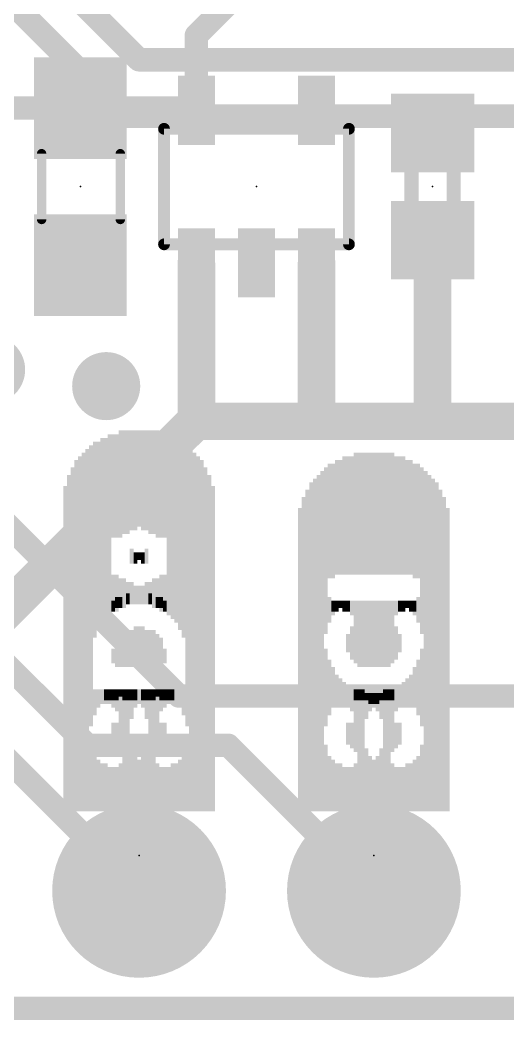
# Model space of a CAD drawing. Extents: x -23 to 84, y -20 to 26.
# Drawn here: x 10.14 to 15.42, y -0.13 to 10.69 of the extents above; entities that cross this region are included whole.
import ezdxf

# ---------------------------------------------------------------- set-up
doc = ezdxf.new("R2010")
doc.units = 0
for name, color, linetype in [('1', 12, 'CONTINUOUS'), ('16', 132, 'CONTINUOUS'), ('17', 110, 'CONTINUOUS'), ('18', 110, 'CONTINUOUS'), ('20', 53, 'CONTINUOUS'), ('21', 41, 'CONTINUOUS'), ('22', 40, 'CONTINUOUS'), ('23', 53, 'CONTINUOUS'), ('24', 53, 'CONTINUOUS'), ('51', 53, 'CONTINUOUS')]:
    doc.layers.add(name, color=color, linetype=linetype)

# ---------------------------------------------------------------- blocks, each defined once
blk = doc.blocks.new('RECT')
blk.add_solid([(-0.5, -0.5), (0.5, -0.5), (-0.5, 0.5), (0.5, 0.5)])
blk = doc.blocks.new('ROUNDP')
at = {"const_width": 0.5}
blk.add_lwpolyline([(0, -0.25, 1), (0, 0.25, 1), (0, -0.25)], format="xyb", dxfattribs=at)
blk = doc.blocks.new('ROUNDV')
at = {"const_width": 0.5}
blk.add_lwpolyline([(0, -0.25, 1), (0, 0.25, 1), (0, -0.25)], format="xyb", dxfattribs=at)

msp = doc.modelspace()

# ---------------------------------------------------------------- linework, layer by layer
at = {"layer": '1'}
for points, const_width in [([(12.05, 10.526), (12.7, 11.176)], 0.254), ([(12.05, 9.715), (12.05, 10.526)], 0.254), ([(9.8295, 9.74), (10.795, 9.74)], 0.254), ([(12.025, 9.74), (10.795, 9.74)], 0.254), ([(12.05, 9.715), (12.025, 9.74)], 0.254), ([(14.605, 8.31), (14.605, 6.35)], 0.4064), ([(12.05, 8.065), (12.05, 6.3604)], 0.4064), ([(13.35, 8.065), (13.35, 6.365)], 0.4064), ([(12.0396, 6.35), (8.89, 3.2004)], 0.4064), ([(12.05, 6.3604), (12.0396, 6.35)], 0.4064), ([(13.335, 6.35), (12.0396, 6.35)], 0.4064), ([(13.35, 6.365), (13.335, 6.35)], 0.4064), ([(14.605, 6.35), (13.335, 6.35)], 0.4064), ([(16.51, 6.35), (14.605, 6.35)], 0.4064), ([(0, 0), (25.4, 0)], 0.254)]:
    msp.add_lwpolyline(points, dxfattribs=dict(at, const_width=const_width))
for points, const_width in [([(12.1135, 10.526, 1), (11.9865, 10.526)], 0.127), ([(12.0051, 10.5709, 1), (12.0949, 10.4811)], 0.127), ([(10.795, 9.8035, 1), (10.795, 9.6765)], 0.127), ([(10.795, 9.6765, 1), (10.795, 9.8035)], 0.127), ([(12.0699, 9.7849, 1), (11.9801, 9.6951)], 0.127), ([(12.025, 9.6765, 1), (12.025, 9.8035)], 0.127), ([(11.9865, 9.715, 1), (12.1135, 9.715)], 0.127), ([(12.0051, 9.6701, 1), (12.0949, 9.7599)], 0.127), ([(14.7066, 8.31, 1), (14.5034, 8.31)], 0.2032), ([(12.1516, 8.065, 1), (11.9484, 8.065)], 0.2032), ([(13.4516, 8.065, 1), (13.2484, 8.065)], 0.2032), ([(12.0396, 6.4516, 1), (12.0396, 6.2484)], 0.2032), ([(11.9678, 6.4218, 1), (12.1114, 6.2782)], 0.2032), ([(12.1114, 6.2782, 1), (11.9678, 6.4218)], 0.2032), ([(12.1218, 6.2886, 1), (11.9782, 6.4322)], 0.2032), ([(13.335, 6.4516, 1), (13.335, 6.2484)], 0.2032), ([(13.2632, 6.4218, 1), (13.4068, 6.2782)], 0.2032), ([(13.4218, 6.2932, 1), (13.2782, 6.4368)], 0.2032), ([(13.335, 6.2484, 1), (13.335, 6.4516)], 0.2032), ([(14.605, 6.4516, 1), (14.605, 6.2484)], 0.2032), ([(14.605, 6.2484, 1), (14.605, 6.4516)], 0.2032), ([(11.9484, 6.3604, 1), (12.1516, 6.3604)], 0.2032), ([(13.2484, 6.365, 1), (13.4516, 6.365)], 0.2032), ([(14.5034, 6.35, 1), (14.7066, 6.35)], 0.2032)]:
    msp.add_lwpolyline(points, format="xyb", dxfattribs=dict(at, const_width=const_width))
at = {"layer": '16', "const_width": 0.254}
for points in [[(11.43, 10.2616), (9.4996, 12.192)], [(11.2776, 9.652), (9.4742, 11.4554)], [(17.399, 10.2616), (11.43, 10.2616)], [(17.5768, 9.652), (11.2776, 9.652)], [(10.8712, 2.8448), (8.3058, 5.4102)], [(11.8618, 3.3782), (9.8295, 5.4105)], [(11.43, 1.27), (7.6962, 5.0038)], [(16.9418, 3.3782), (11.8618, 3.3782)], [(12.3952, 2.8448), (10.8712, 2.8448)], [(13.97, 1.27), (12.3952, 2.8448)], [(0, 0), (25.4, 0)]]:
    msp.add_lwpolyline(points, dxfattribs=at)
at = {"layer": '16', "const_width": 0.127}
for points in [[(11.43, 10.3251, 1), (11.43, 10.1981)], [(11.3851, 10.2167, 1), (11.4749, 10.3065)], [(11.2776, 9.7155, 1), (11.2776, 9.5885)], [(11.2327, 9.6071, 1), (11.3225, 9.6969)], [(11.8618, 3.4417, 1), (11.8618, 3.3147)], [(11.8169, 3.3333, 1), (11.9067, 3.4231)], [(10.8712, 2.9083, 1), (10.8712, 2.7813)], [(10.8263, 2.7999, 1), (10.9161, 2.8897)], [(12.4401, 2.8897, 1), (12.3503, 2.7999)], [(12.3952, 2.7813, 1), (12.3952, 2.9083)], [(11.3851, 1.2251, 1), (11.4749, 1.3149)], [(13.9251, 1.2251, 1), (14.0149, 1.3149)]]:
    msp.add_lwpolyline(points, format="xyb", dxfattribs=at)
at = {"layer": '20', "const_width": 0.2032}
msp.add_lwpolyline([(25.4, 0), (0, 0)], dxfattribs=at)
at = {"layer": '21', "const_width": 0.0635}
for points in [[(11.7, 9.5468, 1), (11.7, 9.4832)], [(11.7318, 9.515, 1), (11.6683, 9.515)], [(13.7318, 9.515, 1), (13.6683, 9.515)], [(13.7, 9.4832, 1), (13.7, 9.5468)], [(11.7, 8.2968, 1), (11.7, 8.2332)], [(11.6683, 8.265, 1), (11.7318, 8.265)], [(13.6683, 8.265, 1), (13.7318, 8.265)], [(13.7, 8.2332, 1), (13.7, 8.2968)]]:
    msp.add_lwpolyline(points, format="xyb", dxfattribs=at)
at = {"layer": '21', "const_width": 0.127}
for points in [[(11.7, 9.515), (13.7, 9.515)], [(11.7, 8.265), (11.7, 9.515)], [(13.7, 9.515), (13.7, 8.265)], [(11.7, 8.265), (13.7, 8.265)]]:
    msp.add_lwpolyline(points, dxfattribs=at)
at = {"layer": '23'}
for p in [(10.795, 8.89), (12.7, 8.89), (14.605, 8.89), (11.43, 1.651), (13.97, 1.651)]:
    msp.add_point(p, dxfattribs=at)
at = {"layer": '24'}
for p in [(11.43, 1.651), (13.97, 1.651)]:
    msp.add_point(p, dxfattribs=at)
at = {"layer": '51'}
for points, const_width in [([(11.7, 9.5468, 1), (11.7, 9.4832)], 0.0635), ([(11.7318, 9.515, 1), (11.6683, 9.515)], 0.0635), ([(13.7318, 9.515, 1), (13.6683, 9.515)], 0.0635), ([(13.7, 9.4832, 1), (13.7, 9.5468)], 0.0635), ([(10.4014, 9.246, 1), (10.3506, 9.246)], 0.0508), ([(11.2524, 9.246, 1), (11.2016, 9.246)], 0.0508), ([(14.4145, 9.1604, 1), (14.3383, 9.1604)], 0.0762), ([(14.8717, 9.1604, 1), (14.7955, 9.1604)], 0.0762), ([(14.3383, 8.6196, 1), (14.4145, 8.6196)], 0.0762), ([(14.7955, 8.6196, 1), (14.8717, 8.6196)], 0.0762), ([(10.3506, 8.534, 1), (10.4014, 8.534)], 0.0508), ([(11.2016, 8.534, 1), (11.2524, 8.534)], 0.0508), ([(11.7, 8.2968, 1), (11.7, 8.2332)], 0.0635), ([(11.7, 8.2968, 1), (11.7, 8.2332)], 0.0635), ([(11.6683, 8.265, 1), (11.7318, 8.265)], 0.0635), ([(13.6683, 8.265, 1), (13.7318, 8.265)], 0.0635), ([(13.7, 8.2332, 1), (13.7, 8.2968)], 0.0635), ([(13.7, 8.2332, 1), (13.7, 8.2968)], 0.0635)]:
    msp.add_lwpolyline(points, format="xyb", dxfattribs=dict(at, const_width=const_width))
for points, const_width in [([(11.7, 8.265), (11.7, 9.515)], 0.127), ([(11.7, 9.515), (13.7, 9.515)], 0.127), ([(13.7, 9.515), (13.7, 8.265)], 0.127), ([(10.376, 9.246), (10.376, 8.534)], 0.1016), ([(11.227, 9.246), (11.227, 8.534)], 0.1016), ([(14.3764, 8.6196), (14.3764, 9.1604)], 0.1524), ([(14.8336, 9.1604), (14.8336, 8.6196)], 0.1524), ([(11.7, 8.265), (13.7, 8.265)], 0.127), ([(11.7, 8.265), (13.7, 8.265)], 0.127)]:
    msp.add_lwpolyline(points, dxfattribs=dict(at, const_width=const_width))

# ---------------------------------------------------------------- block references
at = {"layer": '1', "xscale": 1.1, "rotation": 270}
for p in [(10.795, 9.74), (10.795, 8.04)]:
    msp.add_blockref('RECT', p, dxfattribs=at)
at = {"layer": '1', "xscale": 0.4, "yscale": 0.75}
for p in [(12.05, 9.715), (13.35, 9.715), (12.05, 8.065), (12.7, 8.065), (13.35, 8.065)]:
    msp.add_blockref('RECT', p, dxfattribs=at)
at = {"layer": '1', "xscale": 0.85, "yscale": 0.9, "rotation": 90}
for p in [(14.605, 9.47), (14.605, 8.31)]:
    msp.add_blockref('RECT', p, dxfattribs=at)
at = {"layer": '17', "xscale": 1.8796, "yscale": 1.8796, "rotation": 90}
for p in [(11.43, 1.27), (11.43, 1.27), (13.97, 1.27), (13.97, 1.27)]:
    msp.add_blockref('ROUNDP', p, dxfattribs=at)
at = {"layer": '18', "xscale": 0.7366, "yscale": 0.7366}
for p in [(9.8295, 6.9088), (9.8295, 6.9088), (11.0744, 6.731), (11.0744, 6.731)]:
    msp.add_blockref('ROUNDV', p, dxfattribs=at)
at = {"layer": '21', "yscale": 0.04, "rotation": 90}
for p, xscale in [((11.03, 5.591), 1.16), ((11.07, 5.611), 1.12), ((11.11, 5.631), 1.16), ((11.15, 5.651), 1.12), ((11.19, 5.651), 1.12), ((11.23, 5.671), 1.16), ((11.27, 5.691), 1.12), ((11.31, 5.691), 1.12), ((11.35, 5.711), 1.08), ((11.39, 5.711), 1.08), ((11.43, 5.731), 1.04), ((11.47, 5.731), 1.04), ((11.59, 5.771), 0.96), ((11.63, 5.771), 0.96), ((11.67, 5.771), 0.88), ((11.71, 5.771), 0.88), ((11.75, 5.791), 0.84), ((11.79, 5.771), 0.8), ((11.83, 5.791), 0.76), ((10.91, 4.571), 3.04), ((10.95, 5.551), 1.16), ((10.99, 5.571), 1.12), ((11.87, 5.771), 0.72), ((11.91, 5.771), 0.72), ((11.95, 5.711), 0.76), ((10.79, 4.051), 3.84), ((10.83, 4.071), 3.88), ((10.87, 4.091), 3.92), ((11.99, 4.091), 3.92), ((12.03, 4.071), 3.88), ((12.07, 4.051), 3.84), ((13.65, 5.331), 1.28), ((13.69, 5.331), 1.28), ((13.73, 5.331), 1.28), ((13.77, 5.351), 1.32), ((13.81, 5.351), 1.32), ((13.85, 5.351), 1.32), ((13.89, 5.351), 1.32), ((13.93, 5.351), 1.32), ((13.97, 5.351), 1.32), ((14.01, 5.351), 1.32), ((14.05, 5.351), 1.32), ((14.09, 5.351), 1.32), ((14.13, 5.351), 1.32), ((14.17, 5.351), 1.32), ((14.21, 5.331), 1.28), ((14.25, 5.331), 1.28), ((14.29, 5.331), 1.28), ((10.71, 3.991), 3.72), ((10.75, 4.031), 3.8), ((12.11, 4.031), 3.8), ((12.15, 3.991), 3.72), ((13.45, 4.951), 1.8), ((13.49, 5.271), 1.24), ((13.53, 5.271), 1.24), ((13.57, 5.311), 1.24), ((13.61, 5.311), 1.24), ((14.33, 5.551), 0.76), ((14.37, 5.551), 0.76), ((14.41, 5.531), 0.72), ((14.45, 5.531), 0.72), ((14.49, 5.491), 0.72), ((10.67, 3.951), 3.64), ((12.19, 3.951), 3.64), ((13.37, 3.951), 3.64), ((13.41, 3.971), 3.68), ((14.53, 3.971), 3.68), ((14.57, 3.951), 3.64), ((10.63, 3.891), 3.52), ((12.23, 3.891), 3.52), ((13.29, 3.911), 3.56), ((13.33, 3.931), 3.6), ((14.61, 3.931), 3.6), ((14.65, 3.911), 3.56), ((13.21, 3.831), 3.4), ((13.25, 3.871), 3.48), ((14.69, 3.871), 3.48), ((14.73, 3.831), 3.4), ((13.17, 3.771), 3.28), ((14.77, 3.771), 3.28), ((11.75, 4.891), 0.4), ((11.79, 4.871), 0.44), ((11.83, 4.891), 0.48), ((11.87, 4.871), 0.52), ((11.91, 4.891), 0.56), ((11.95, 4.871), 0.6), ((11.39, 4.891), 0.08), ((11.43, 4.891), 0.08), ((11.47, 4.871), 0.12), ((11.51, 4.891), 0.16), ((10.95, 4.411), 0.8), ((10.99, 4.431), 0.68), ((11.03, 4.451), 0.56), ((11.07, 4.471), 0.52), ((11.11, 4.471), 0.44), ((11.15, 4.491), 0.4), ((11.19, 4.491), 0.4), ((11.23, 4.491), 0.32), ((11.27, 4.491), 0.32), ((11.31, 4.491), 0.24), ((11.35, 4.491), 0.24), ((11.39, 4.471), 0.2), ((11.43, 4.471), 0.2), ((11.47, 4.451), 0.16), ((11.51, 4.451), 0.16), ((11.55, 4.431), 0.12), ((11.59, 4.411), 0.16), ((11.63, 4.391), 0.12), ((11.67, 4.391), 0.12), ((13.49, 4.311), 0.28), ((14.45, 4.331), 0.24), ((14.49, 4.291), 0.32), ((11.71, 4.351), 0.12), ((11.75, 4.331), 0.16), ((11.79, 4.291), 0.16), ((11.83, 4.291), 0.16), ((11.87, 4.251), 0.24), ((11.91, 4.231), 0.28), ((11.95, 4.191), 0.44), ((13.53, 4.331), 0.16), ((13.57, 4.351), 0.12), ((13.61, 4.371), 0.08), ((13.65, 4.371), 0.08), ((13.69, 4.351), 0.12), ((13.73, 4.331), 0.16), ((13.77, 4.311), 0.2), ((13.81, 4.071), 0.68), ((13.85, 4.051), 0.72), ((13.89, 4.051), 0.72), ((13.93, 4.051), 0.72), ((13.97, 4.051), 0.72), ((14.01, 4.051), 0.72), ((14.05, 4.051), 0.72), ((14.09, 4.051), 0.72), ((14.13, 4.051), 0.72), ((14.17, 4.071), 0.68), ((14.21, 4.331), 0.16), ((14.25, 4.351), 0.12), ((14.29, 4.351), 0.12), ((14.33, 4.371), 0.08), ((14.37, 4.371), 0.08), ((14.41, 4.351), 0.12), ((11.39, 3.911), 0.44), ((11.43, 3.911), 0.44), ((11.47, 3.911), 0.44), ((13.77, 3.971), 0.4), ((14.21, 3.951), 0.36), ((11.23, 3.851), 0.32), ((11.27, 3.871), 0.36), ((11.31, 3.891), 0.4), ((11.35, 3.891), 0.4), ((11.51, 3.891), 0.4), ((11.55, 3.891), 0.4), ((11.59, 3.891), 0.4), ((11.63, 3.871), 0.36), ((11.67, 3.851), 0.32), ((13.73, 3.951), 0.28), ((14.25, 3.951), 0.2), ((11.19, 3.811), 0.24), ((11.71, 3.811), 0.16), ((13.45, 3.471), 0.84), ((13.49, 3.471), 0.6), ((13.53, 3.471), 0.44), ((14.45, 3.451), 0.48), ((14.49, 3.451), 0.64), ((13.57, 3.451), 0.32), ((13.61, 3.431), 0.28), ((14.37, 3.431), 0.28), ((14.41, 3.451), 0.4), ((11.95, 3.311), 0.36), ((13.65, 3.391), 0.28), ((13.69, 3.371), 0.24), ((13.73, 3.351), 0.28), ((14.21, 3.411), 0.16), ((14.25, 3.411), 0.16), ((14.29, 3.431), 0.2), ((14.33, 3.431), 0.2), ((10.95, 3.311), 0.28), ((10.99, 3.351), 0.2), ((11.03, 3.371), 0.16), ((11.07, 3.371), 0.16), ((11.11, 3.371), 0.16), ((11.15, 3.351), 0.2), ((11.19, 3.331), 0.24), ((11.23, 3.151), 0.6), ((11.27, 3.171), 0.56), ((11.31, 3.211), 0.48), ((11.35, 3.291), 0.32), ((11.39, 3.351), 0.2), ((11.43, 3.371), 0.16), ((11.47, 3.391), 0.12), ((11.51, 3.391), 0.12), ((11.55, 3.391), 0.12), ((11.59, 3.391), 0.12), ((11.63, 3.411), 0.08), ((11.67, 3.391), 0.12), ((11.71, 3.391), 0.12), ((11.75, 3.391), 0.12), ((11.79, 3.391), 0.12), ((11.83, 3.371), 0.16), ((11.87, 3.351), 0.2), ((11.91, 3.331), 0.24), ((13.77, 3.151), 0.6), ((13.81, 3.171), 0.56), ((13.85, 3.211), 0.48), ((13.89, 3.271), 0.28), ((13.93, 3.311), 0.2), ((13.97, 3.351), 0.12), ((14.01, 3.351), 0.12), ((14.05, 3.371), 0.08), ((14.09, 3.391), 0.12), ((14.13, 3.391), 0.12), ((14.17, 3.391), 0.12), ((11.15, 2.971), 0.16), ((11.19, 2.971), 0.24), ((11.59, 2.611), 0.96), ((11.63, 2.931), 0.32), ((11.67, 2.951), 0.28), ((11.71, 2.971), 0.24), ((13.69, 2.971), 0.16), ((13.73, 2.971), 0.24), ((14.13, 2.591), 0.92), ((14.17, 2.931), 0.32), ((14.21, 2.951), 0.28), ((14.25, 2.971), 0.24), ((11.55, 2.551), 0.84), ((14.09, 2.551), 0.84), ((10.91, 2.491), 0.72), ((11.51, 2.491), 0.72), ((13.45, 2.491), 0.72), ((10.95, 2.451), 0.64), ((11.47, 2.431), 0.6), ((11.91, 2.431), 0.6), ((11.95, 2.471), 0.68), ((13.49, 2.431), 0.6), ((14.01, 2.431), 0.6), ((14.05, 2.471), 0.68), ((14.45, 2.431), 0.6), ((14.49, 2.451), 0.64), ((10.99, 2.411), 0.56), ((11.03, 2.391), 0.52), ((11.07, 2.391), 0.52), ((11.11, 2.371), 0.48), ((11.15, 2.371), 0.48), ((11.19, 2.371), 0.48), ((11.23, 2.371), 0.48), ((11.27, 2.371), 0.48), ((11.31, 2.371), 0.48), ((11.35, 2.391), 0.52), ((11.39, 2.391), 0.52), ((11.43, 2.411), 0.56), ((11.63, 2.391), 0.52), ((11.67, 2.371), 0.48), ((11.71, 2.371), 0.48), ((11.75, 2.371), 0.48), ((11.79, 2.371), 0.48), ((11.83, 2.391), 0.52), ((11.87, 2.391), 0.52), ((13.53, 2.411), 0.56), ((13.57, 2.391), 0.52), ((13.61, 2.391), 0.52), ((13.65, 2.371), 0.48), ((13.69, 2.371), 0.48), ((13.73, 2.371), 0.48), ((13.77, 2.371), 0.48), ((13.81, 2.371), 0.48), ((13.85, 2.371), 0.48), ((13.89, 2.371), 0.48), ((13.93, 2.391), 0.52), ((13.97, 2.411), 0.56), ((14.17, 2.391), 0.52), ((14.21, 2.371), 0.48), ((14.25, 2.371), 0.48), ((14.33, 2.371), 0.48), ((14.37, 2.371), 0.48), ((14.41, 2.391), 0.52), ((14.29, 2.351), 0.44)]:
    msp.add_blockref('RECT', p, dxfattribs=dict(at, xscale=xscale))
for p in [(11.51, 5.751), (11.55, 5.751)]:
    msp.add_blockref('RECT', p, dxfattribs=at)
at = {"layer": '22', "yscale": 0.04, "rotation": 90}
for p, xscale in [((11.03, 5.791), 0.76), ((11.07, 5.771), 0.8), ((11.11, 5.791), 0.84), ((11.15, 5.771), 0.88), ((11.19, 5.771), 0.88), ((11.23, 5.771), 0.96), ((11.27, 5.771), 0.96), ((11.39, 5.731), 1.04), ((11.43, 5.731), 1.04), ((11.47, 5.711), 1.08), ((11.51, 5.711), 1.08), ((11.55, 5.691), 1.12), ((11.59, 5.691), 1.12), ((11.63, 5.671), 1.16), ((11.67, 5.651), 1.12), ((11.71, 5.651), 1.12), ((11.75, 5.631), 1.16), ((11.79, 5.611), 1.12), ((11.83, 5.591), 1.16), ((10.91, 5.711), 0.76), ((10.95, 5.771), 0.72), ((10.99, 5.771), 0.72), ((11.87, 5.571), 1.12), ((11.91, 5.551), 1.16), ((11.95, 4.571), 3.04), ((10.79, 4.051), 3.84), ((10.83, 4.071), 3.88), ((10.87, 4.091), 3.92), ((11.99, 4.091), 3.92), ((12.03, 4.071), 3.88), ((12.07, 4.051), 3.84), ((13.65, 5.331), 1.28), ((13.69, 5.331), 1.28), ((13.73, 5.331), 1.28), ((13.77, 5.351), 1.32), ((13.81, 5.351), 1.32), ((13.85, 5.351), 1.32), ((13.89, 5.351), 1.32), ((13.93, 5.351), 1.32), ((13.97, 5.351), 1.32), ((14.01, 5.351), 1.32), ((14.05, 5.351), 1.32), ((14.09, 5.351), 1.32), ((14.13, 5.351), 1.32), ((14.17, 5.351), 1.32), ((14.21, 5.331), 1.28), ((14.25, 5.331), 1.28), ((14.29, 5.331), 1.28), ((10.71, 3.991), 3.72), ((10.75, 4.031), 3.8), ((12.11, 4.031), 3.8), ((12.15, 3.991), 3.72), ((13.45, 5.491), 0.72), ((13.49, 5.531), 0.72), ((13.53, 5.531), 0.72), ((13.57, 5.551), 0.76), ((13.61, 5.551), 0.76), ((14.33, 5.311), 1.24), ((14.37, 5.311), 1.24), ((14.41, 5.271), 1.24), ((14.45, 5.271), 1.24), ((14.49, 4.951), 1.8), ((10.67, 3.951), 3.64), ((12.19, 3.951), 3.64), ((13.37, 3.951), 3.64), ((13.41, 3.971), 3.68), ((14.53, 3.971), 3.68), ((14.57, 3.951), 3.64), ((10.63, 3.891), 3.52), ((12.23, 3.891), 3.52), ((13.29, 3.911), 3.56), ((13.33, 3.931), 3.6), ((14.61, 3.931), 3.6), ((14.65, 3.911), 3.56), ((13.21, 3.831), 3.4), ((13.25, 3.871), 3.48), ((14.69, 3.871), 3.48), ((14.73, 3.831), 3.4), ((13.17, 3.771), 3.28), ((14.77, 3.771), 3.28), ((10.91, 4.871), 0.6), ((10.95, 4.891), 0.56), ((10.99, 4.871), 0.52), ((11.03, 4.891), 0.48), ((11.07, 4.871), 0.44), ((11.11, 4.891), 0.4), ((11.35, 4.891), 0.16), ((11.39, 4.871), 0.12), ((11.43, 4.891), 0.08), ((11.47, 4.891), 0.08), ((11.87, 4.431), 0.68), ((11.91, 4.411), 0.8), ((11.67, 4.491), 0.4), ((11.71, 4.491), 0.4), ((11.75, 4.471), 0.44), ((11.79, 4.471), 0.52), ((11.83, 4.451), 0.56), ((11.43, 4.471), 0.2), ((11.47, 4.471), 0.2), ((11.51, 4.491), 0.24), ((11.55, 4.491), 0.24), ((11.59, 4.491), 0.32), ((11.63, 4.491), 0.32), ((11.19, 4.391), 0.12), ((11.23, 4.391), 0.12), ((11.27, 4.411), 0.16), ((11.31, 4.431), 0.12), ((11.35, 4.451), 0.16), ((11.39, 4.451), 0.16), ((13.45, 4.291), 0.32), ((13.49, 4.331), 0.24), ((14.45, 4.311), 0.28), ((10.91, 4.191), 0.44), ((10.95, 4.231), 0.28), ((10.99, 4.251), 0.24), ((11.03, 4.291), 0.16), ((11.07, 4.291), 0.16), ((11.11, 4.331), 0.16), ((11.15, 4.351), 0.12), ((13.53, 4.351), 0.12), ((13.57, 4.371), 0.08), ((13.61, 4.371), 0.08), ((13.65, 4.351), 0.12), ((13.69, 4.351), 0.12), ((13.73, 4.331), 0.16), ((13.77, 4.071), 0.68), ((13.81, 4.051), 0.72), ((13.85, 4.051), 0.72), ((13.89, 4.051), 0.72), ((13.93, 4.051), 0.72), ((13.97, 4.051), 0.72), ((14.01, 4.051), 0.72), ((14.05, 4.051), 0.72), ((14.09, 4.051), 0.72), ((14.13, 4.071), 0.68), ((14.17, 4.311), 0.2), ((14.21, 4.331), 0.16), ((14.25, 4.351), 0.12), ((14.29, 4.371), 0.08), ((14.33, 4.371), 0.08), ((14.37, 4.351), 0.12), ((14.41, 4.331), 0.16), ((11.39, 3.911), 0.44), ((11.43, 3.911), 0.44), ((11.47, 3.911), 0.44), ((13.73, 3.951), 0.36), ((14.17, 3.971), 0.4), ((11.19, 3.851), 0.32), ((11.23, 3.871), 0.36), ((11.27, 3.891), 0.4), ((11.31, 3.891), 0.4), ((11.35, 3.891), 0.4), ((11.51, 3.891), 0.4), ((11.55, 3.891), 0.4), ((11.59, 3.871), 0.36), ((11.63, 3.851), 0.32), ((13.69, 3.951), 0.2), ((14.21, 3.951), 0.28), ((11.67, 3.811), 0.24), ((11.15, 3.811), 0.16), ((14.49, 3.471), 0.84), ((13.45, 3.451), 0.64), ((13.49, 3.451), 0.48), ((14.41, 3.471), 0.44), ((14.45, 3.471), 0.6), ((13.53, 3.451), 0.4), ((13.57, 3.431), 0.28), ((14.33, 3.431), 0.28), ((14.37, 3.451), 0.32), ((10.91, 3.311), 0.36), ((13.61, 3.431), 0.2), ((13.65, 3.431), 0.2), ((13.69, 3.411), 0.16), ((13.73, 3.411), 0.16), ((14.21, 3.351), 0.28), ((14.25, 3.371), 0.24), ((14.29, 3.391), 0.28), ((10.95, 3.331), 0.24), ((10.99, 3.351), 0.2), ((11.03, 3.371), 0.16), ((11.07, 3.391), 0.12), ((11.11, 3.391), 0.12), ((11.15, 3.391), 0.12), ((11.19, 3.391), 0.12), ((11.23, 3.411), 0.08), ((11.27, 3.391), 0.12), ((11.31, 3.391), 0.12), ((11.35, 3.391), 0.12), ((11.39, 3.391), 0.12), ((11.43, 3.371), 0.16), ((11.47, 3.351), 0.2), ((11.51, 3.291), 0.32), ((11.55, 3.211), 0.48), ((11.59, 3.171), 0.56), ((11.63, 3.151), 0.6), ((11.67, 3.331), 0.24), ((11.71, 3.351), 0.2), ((11.75, 3.371), 0.16), ((11.79, 3.371), 0.16), ((11.83, 3.371), 0.16), ((11.87, 3.351), 0.2), ((11.91, 3.311), 0.28), ((13.77, 3.391), 0.12), ((13.81, 3.391), 0.12), ((13.85, 3.391), 0.12), ((13.89, 3.371), 0.08), ((13.93, 3.351), 0.12), ((13.97, 3.351), 0.12), ((14.01, 3.311), 0.2), ((14.05, 3.271), 0.28), ((14.09, 3.211), 0.48), ((14.13, 3.171), 0.56), ((14.17, 3.151), 0.6), ((11.15, 2.971), 0.24), ((11.19, 2.951), 0.28), ((11.23, 2.931), 0.32), ((11.27, 2.611), 0.96), ((11.67, 2.971), 0.24), ((11.71, 2.971), 0.16), ((13.69, 2.971), 0.24), ((13.73, 2.951), 0.28), ((13.77, 2.931), 0.32), ((13.81, 2.591), 0.92), ((14.21, 2.971), 0.24), ((14.25, 2.971), 0.16), ((11.31, 2.551), 0.84), ((13.85, 2.551), 0.84), ((11.35, 2.491), 0.72), ((11.95, 2.491), 0.72), ((14.49, 2.491), 0.72), ((10.91, 2.471), 0.68), ((10.95, 2.431), 0.6), ((11.39, 2.431), 0.6), ((11.91, 2.451), 0.64), ((13.45, 2.451), 0.64), ((13.49, 2.431), 0.6), ((13.89, 2.471), 0.68), ((13.93, 2.431), 0.6), ((14.45, 2.431), 0.6), ((10.99, 2.391), 0.52), ((11.03, 2.391), 0.52), ((11.07, 2.371), 0.48), ((11.11, 2.371), 0.48), ((11.15, 2.371), 0.48), ((11.19, 2.371), 0.48), ((11.23, 2.391), 0.52), ((11.43, 2.411), 0.56), ((11.47, 2.391), 0.52), ((11.51, 2.391), 0.52), ((11.55, 2.371), 0.48), ((11.59, 2.371), 0.48), ((11.63, 2.371), 0.48), ((11.67, 2.371), 0.48), ((11.71, 2.371), 0.48), ((11.75, 2.371), 0.48), ((11.79, 2.391), 0.52), ((11.83, 2.391), 0.52), ((11.87, 2.411), 0.56), ((13.53, 2.391), 0.52), ((13.57, 2.371), 0.48), ((13.61, 2.371), 0.48), ((13.69, 2.371), 0.48), ((13.73, 2.371), 0.48), ((13.77, 2.391), 0.52), ((13.97, 2.411), 0.56), ((14.01, 2.391), 0.52), ((14.05, 2.371), 0.48), ((14.09, 2.371), 0.48), ((14.13, 2.371), 0.48), ((14.17, 2.371), 0.48), ((14.21, 2.371), 0.48), ((14.25, 2.371), 0.48), ((14.29, 2.371), 0.48), ((14.33, 2.391), 0.52), ((14.37, 2.391), 0.52), ((14.41, 2.411), 0.56), ((13.65, 2.351), 0.44)]:
    msp.add_blockref('RECT', p, dxfattribs=dict(at, xscale=xscale))
for p in [(11.31, 5.751), (11.35, 5.751)]:
    msp.add_blockref('RECT', p, dxfattribs=at)
at = {"layer": '51'}
for p, xscale, yscale, rotation in [((10.8001, 9.4782), 0.5001, 0.95, 270), ((14.605, 9.2988), 0.3, 0.6096, 90), ((10.8001, 8.3098), 0.5001, 0.95, 270), ((14.605, 8.486), 0.3, 0.6096, 90)]:
    msp.add_blockref('RECT', p, dxfattribs=dict(at, xscale=xscale, yscale=yscale, rotation=rotation))
at = {"layer": '51', "xscale": 0.508, "yscale": 0.508}
for p in [(11.43, 1.27), (13.97, 1.27)]:
    msp.add_blockref('RECT', p, dxfattribs=at)

doc.saveas('drawing.dxf')
